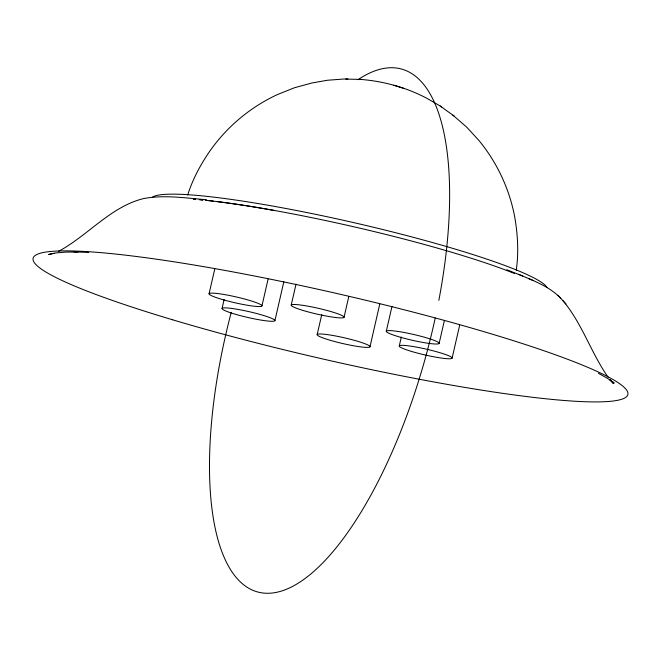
<?xml version="1.0" encoding="UTF-8"?>
<svg xmlns="http://www.w3.org/2000/svg" width="661" height="661" viewBox="0 0 661 661"><rect width="100%" height="100%" fill="white"/><g stroke="black" fill="none" stroke-linecap="round" stroke-linejoin="round"><path stroke-width="0.99" d="M516.249 270.308C518.811 252.684 517.794 234.696 514.754 217.196L514.407 215.362C508.995 188.054 496.783 162.242 479.126 140.719L466.716 127.143L452.843 115.113M209.083 293.773L214.784 268.895M222.071 308.48L224.12 299.524M261.946 305.894A27.118 2.975 12.9 0 0 222.914 294.302A27.118 2.975 12.9 0 0 221.683 299.309A27.118 2.975 12.9 0 0 261.946 305.894L268.102 279.025M274.91 320.668A27.118 2.975 12.9 0 0 236.167 309.092A27.118 2.975 12.9 0 0 234.399 313.967A27.118 2.975 12.9 0 0 274.91 320.668L283.8 281.859M291.237 305.043L296.029 284.139M317.189 334.524L321.75 314.619M344.017 317.363A27.118 2.975 12.9 0 0 305.886 305.812A27.118 2.975 12.9 0 0 302.986 310.43A27.118 2.975 12.9 0 0 344.017 317.363L348.801 296.459M369.97 346.843A27.118 2.975 12.9 0 0 331.83 335.292A27.118 2.975 12.9 0 0 328.938 339.911A27.118 2.975 12.9 0 0 369.97 346.843L379.769 304.052M386.297 331.219L391.99 306.34M399.261 345.992L401.31 337.036M439.135 343.406A27.118 2.975 12.9 0 0 400.384 331.822A27.118 2.975 12.9 0 0 398.624 336.705A27.118 2.975 12.9 0 0 439.135 343.406L444.382 320.511M452.124 358.113A27.118 2.975 12.9 0 0 413.092 346.521A27.118 2.975 12.9 0 0 411.861 351.528A27.118 2.975 12.9 0 0 452.124 358.113L459.643 325.27M187.691 194.995C193.053 178.007 201.795 162.259 212.156 147.824L213.28 146.37C230.036 124.136 252.262 106.214 277.521 94.523L294.5 87.739L311.967 82.972L327.385 80.254L344.075 79.006L361.104 79.452C384.024 81.311 406.631 87.616 426.981 98.357L440.201 106L454.545 116.353M58.416 251.42C87.69 235.77 110.337 206.91 143.313 198.631C164.068 194.615 185.394 198.052 206.224 199.705M54.326 253.213L48.633 254.485L55.821 252.948L65.646 252.114L78.031 251.973M345.794 78.989L347.901 79.056M359.716 79.403L361.104 79.452M73.652 251.858L88.706 252.428M403.755 88.343L393.791 85.269M506.847 269.779L522.661 276.025M528.61 278.554C540.177 283.478 552.018 289.08 560.776 298.318M518.546 274.29L532.981 280.396M598.387 373.267L607.624 378.439L614.193 383.099L609.649 379.505L613.416 383.529L610.409 380.083M440.201 106L441.565 106.991M563.032 300.788C582.176 323.568 591.058 352.9 608.07 377.158M557.925 295.277L565.965 303.92M195.342 199.275A203.381 22.317 12.9 0 0 193.359 199.11A203.34 22.317 12.9 0 1 195.433 199.283M199.316 199.63A203.381 22.317 12.9 0 1 202.795 199.977M205.397 200.242A203.381 22.317 12.9 0 1 514.465 273.497M199.647 199.663A203.34 22.317 12.9 0 1 202.91 199.986M206.265 200.341A203.34 22.317 12.9 0 1 213.23 201.126M216.833 201.564A203.34 22.317 12.9 0 1 274.522 210.495M152.493 197.143A203.381 22.317 12.9 0 1 354.387 222.774A203.381 22.317 12.9 0 1 547.035 287.543M358.022 79.692A271.175 99.662 -74.6 0 1 438.846 300.325M435.227 318.04A271.175 99.662 -74.6 0 1 266.482 593.264A271.175 99.662 -74.6 0 1 231.234 312.372M172.661 319.808A305.076 33.48 12.9 0 0 627.776 394.848A305.076 33.48 12.9 0 0 191.054 264.532A305.076 33.48 12.9 0 0 172.661 319.808"/></g></svg>
